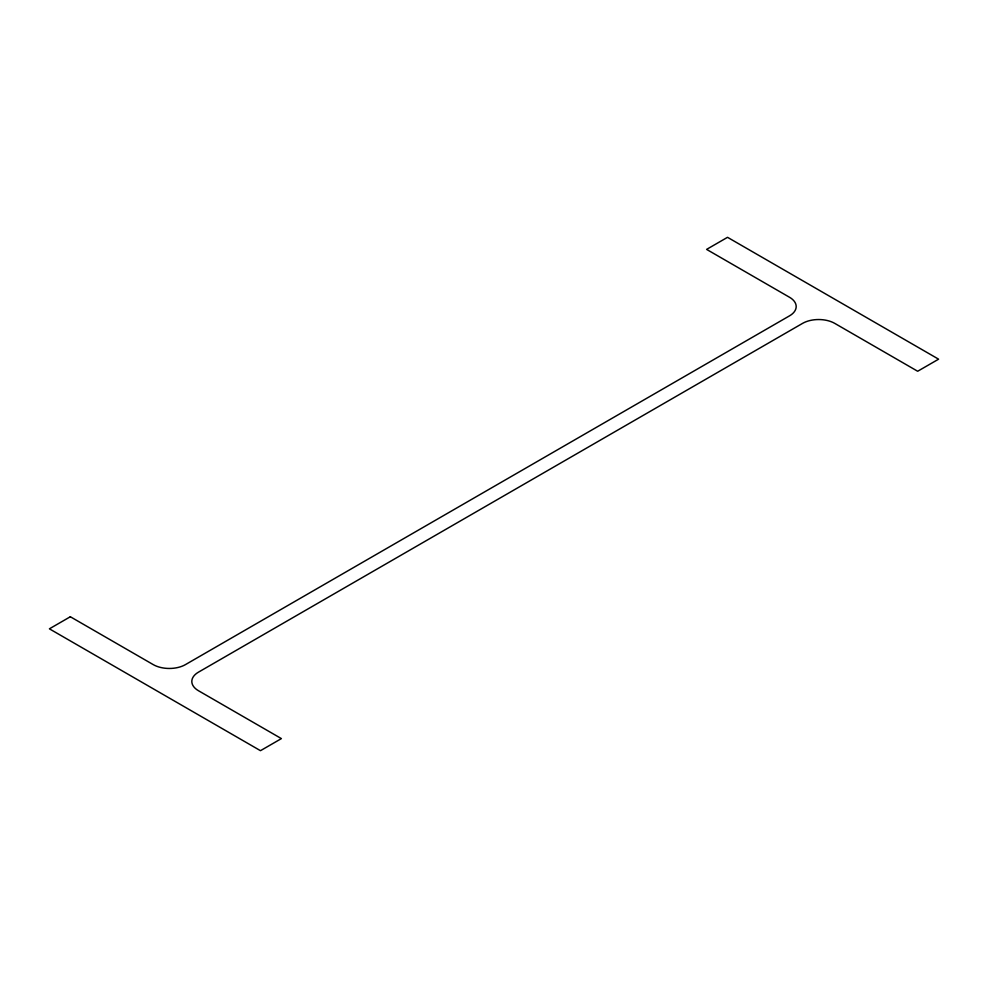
<?xml version="1.0" encoding="UTF-8"?>
<svg xmlns="http://www.w3.org/2000/svg" width="988" height="988" viewBox="0 0 988 988"><rect width="100%" height="100%" fill="white"/><g stroke="black" fill="none" stroke-linecap="round" stroke-linejoin="round"><path stroke-width="1.48" d="M70.333 616.747L49.4 628.825L260.474 750.682L281.395 738.604L198.489 690.736A22.773 13.14 0 0 1 198.489 672.149L802.552 323.385A22.773 13.14 0 0 1 834.761 323.385L917.667 371.253L938.6 359.175L727.526 237.318L706.605 249.396L789.511 297.264A22.773 13.14 0 0 1 789.511 315.851L185.448 664.615A22.773 13.14 0 0 1 153.239 664.615L70.333 616.747"/></g></svg>
